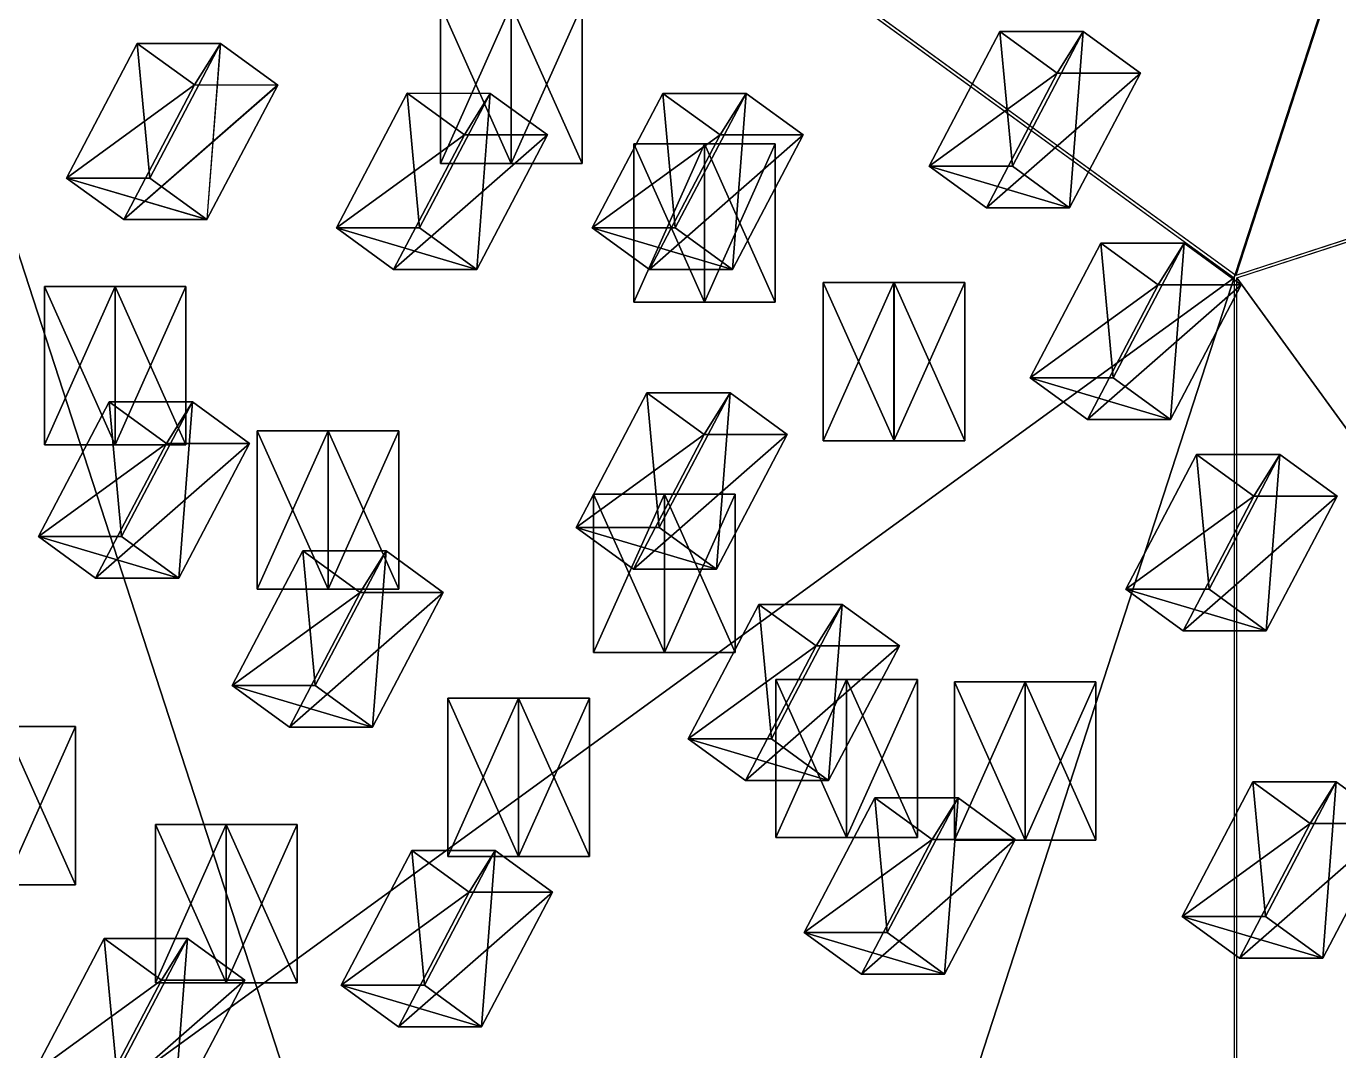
# Model space of a CAD drawing. Header units: metres. Extents: x -324 to 324, y -310 to 311.
# Drawn here: x -238.3 to -155.4, y 68.7 to 133.5 of the extents above; entities that cross this region are included whole.
import ezdxf

# ---------------------------------------------------------------- set-up
doc = ezdxf.new("R2010")
doc.units = ezdxf.units.M

msp = doc.modelspace()

# ---------------------------------------------------------------- linework, layer by layer
for p, q in [((-261.97635, 190.21114, -1061.9042), (-161.96652, 117.55693, -1261.8993)), ((-161.85391, 117.712, -1261.8992), (-261.85693, 190.37546, -1061.904)), ((61.75283, 190.36641, -1261.8993), (-161.85391, 117.712, -1261.8992)), ((-161.80339, 117.5571, -1262), (61.803425, 190.21133, -1262)), ((-161.96652, 117.55693, -1261.8993), (-161.96637, -117.55719, -1261.8992)), ((-161.8034, -117.557014, -1262), (-161.80339, 117.5571, -1262))]:
    msp.add_line(p, q)
for points in [[(-200.13194, 0.095825195, -738.10077), (-100.1399, 307.86993, -938.09595), (-261.94815, 190.31635, -1061.6997), (-261.94806, 190.31645, -1061.6996)], [(-100.05551, 307.93835, -938.3003), (-161.85391, 117.712, -1261.8992), (-261.85693, 190.37546, -1061.904), (-261.85684, 190.37556, -1061.9039)], [(-200.13194, 0.095825195, -738.10077), (-61.93538, 190.30717, -738.10077), (-100.1399, 307.86993, -938.09595), (-100.1398, 307.87003, -938.0958)], [(-100.05551, 307.93835, -938.3003), (61.75283, 190.36641, -1261.8993), (-161.85391, 117.712, -1261.8992), (-161.8538, 117.7121, -1261.899)], [(-323.78564, -0.00020891172, -938.3003), (-261.97635, 190.21114, -1061.9042), (-161.96652, 117.55693, -1261.8993), (-161.96642, 117.55703, -1261.8992)], [(-200.13194, 0.095825195, -738.10077), (-261.94815, 190.31635, -1061.6997), (-323.74664, 0.10151672, -938.0959), (-323.74655, 0.101616725, -938.09576)], [(-61.803432, -190.21129, -738), (-61.803387, 190.21132, -738), (-200, 4.172325e-05, -738), (-199.9999, 0.00014172326, -737.9999)], [(61.803394, -190.21127, -1262), (-161.80339, 117.5571, -1262), (61.803425, 190.21133, -1262), (61.803524, 190.21144, -1261.9999)], [(-207.64667, 124.77986, -1189.5549), (-212.11923, 124.77986, -1180.6108), (-212.11925, 134.77986, -1180.6108), (-212.11914, 134.77997, -1180.6107)], [(-212.11925, 134.77986, -1180.6108), (-207.64667, 134.77986, -1189.5549), (-207.64667, 124.77986, -1189.5549), (-207.64656, 124.77996, -1189.5548)], [(-207.64722, 134.77986, -1178.3745), (-212.11925, 134.77986, -1180.6108), (-212.11923, 124.77986, -1180.6108), (-212.11913, 124.77996, -1180.6107)], [(-212.11923, 124.77986, -1180.6108), (-207.64722, 124.77986, -1178.3745), (-207.64722, 134.77986, -1178.3745), (-207.64711, 134.77997, -1178.3744)], [(-207.64722, 124.77986, -1178.3745), (-203.17464, 124.77986, -1187.3186), (-203.17465, 134.77986, -1187.3186), (-203.17455, 134.77997, -1187.3185)], [(-203.17465, 134.77986, -1187.3186), (-207.64722, 134.77986, -1178.3745), (-207.64722, 124.77986, -1178.3745), (-207.64711, 124.77996, -1178.3744)], [(-203.17464, 124.77986, -1187.3186), (-207.64667, 124.77986, -1189.5549), (-207.64667, 134.77986, -1189.5549), (-207.64656, 134.77997, -1189.5548)], [(-207.64667, 134.77986, -1189.5549), (-203.17465, 134.77986, -1187.3186), (-203.17464, 124.77986, -1187.3186), (-203.17453, 124.77996, -1187.3185)], [(-176.76607, 133.11476, -837.64795), (-181.2381, 124.60818, -834.88403), (-175.98045, 124.60794, -826.37775), (-175.98035, 124.60804, -826.3776)], [(-181.2381, 124.60818, -834.88403), (-176.76607, 133.11476, -837.64795), (-173.14812, 130.48618, -839.8842), (-173.14801, 130.48628, -839.8841)], [(-175.98045, 124.60794, -826.37775), (-171.50842, 133.11453, -829.1416), (-176.76607, 133.11476, -837.64795), (-176.76596, 133.11487, -837.6478)], [(-173.14812, 130.48618, -839.8842), (-176.76607, 133.11476, -837.64795), (-171.50842, 133.11453, -829.1416), (-171.50832, 133.11464, -829.1415)], [(-171.50842, 133.11453, -829.1416), (-175.98045, 124.60794, -826.37775), (-172.3625, 121.97935, -828.614), (-172.3624, 121.97945, -828.6139)], [(-171.50842, 133.11453, -829.1416), (-167.89047, 130.48593, -831.3779), (-173.14812, 130.48618, -839.8842), (-173.14801, 130.48628, -839.8841)], [(-172.3625, 121.97935, -828.614), (-167.89047, 130.48593, -831.3779), (-171.50842, 133.11453, -829.1416), (-171.50832, 133.11464, -829.1415)], [(-231.28427, 132.3725, -924.97705), (-235.7563, 123.86591, -922.21313), (-230.49866, 123.86568, -913.70685), (-230.49855, 123.865776, -913.7067)], [(-235.7563, 123.86591, -922.21313), (-231.28427, 132.3725, -924.97705), (-227.66632, 129.74391, -927.2133), (-227.66621, 129.74402, -927.2132)], [(-230.49866, 123.86568, -913.70685), (-226.02663, 132.37227, -916.4707), (-231.28427, 132.3725, -924.97705), (-231.28416, 132.3726, -924.9769)], [(-227.66632, 129.74391, -927.2133), (-231.28427, 132.3725, -924.97705), (-226.02663, 132.37227, -916.4707), (-226.02652, 132.37238, -916.4706)], [(-226.02663, 132.37227, -916.4707), (-230.49866, 123.86568, -913.70685), (-226.8807, 121.23708, -915.9431), (-226.8806, 121.23718, -915.943)], [(-226.02663, 132.37227, -916.4707), (-222.40868, 129.74367, -918.70703), (-227.66632, 129.74391, -927.2133), (-227.66621, 129.74402, -927.2132)], [(-226.8807, 121.23708, -915.9431), (-222.40868, 129.74367, -918.70703), (-226.02663, 132.37227, -916.4707), (-226.02652, 132.37238, -916.4706)], [(-173.14812, 130.48618, -839.8842), (-177.62015, 121.97959, -837.12036), (-181.2381, 124.60818, -834.88403), (-181.23799, 124.60828, -834.8839)], [(-177.62015, 121.97959, -837.12036), (-173.14812, 130.48618, -839.8842), (-167.89047, 130.48593, -831.3779), (-167.89037, 130.48604, -831.3778)], [(-167.89047, 130.48593, -831.3779), (-172.3625, 121.97935, -828.614), (-177.62015, 121.97959, -837.12036), (-177.62004, 121.97969, -837.12024)], [(-227.66632, 129.74391, -927.2133), (-232.13835, 121.23733, -924.44946), (-235.7563, 123.86591, -922.21313), (-235.7562, 123.86601, -922.213)], [(-232.13835, 121.23733, -924.44946), (-227.66632, 129.74391, -927.2133), (-222.40868, 129.74367, -918.70703), (-222.40857, 129.74377, -918.7069)], [(-222.40868, 129.74367, -918.70703), (-226.8807, 121.23708, -915.9431), (-232.13835, 121.23733, -924.44946), (-232.13824, 121.23743, -924.44934)], [(-214.23238, 129.21739, -893.6813), (-218.7044, 120.71081, -890.91736), (-213.44676, 120.71057, -882.4111), (-213.44666, 120.71067, -882.41095)], [(-218.7044, 120.71081, -890.91736), (-214.23238, 129.21739, -893.6813), (-210.61443, 126.588806, -895.91754), (-210.61432, 126.588905, -895.9174)], [(-213.44676, 120.71057, -882.4111), (-208.97473, 129.21716, -885.1749), (-214.23238, 129.21739, -893.6813), (-214.23227, 129.2175, -893.68115)], [(-210.61443, 126.588806, -895.91754), (-214.23238, 129.21739, -893.6813), (-208.97473, 129.21716, -885.1749), (-208.97462, 129.21727, -885.1748)], [(-208.97473, 129.21716, -885.1749), (-213.44676, 120.71057, -882.4111), (-209.82881, 118.08198, -884.64734), (-209.8287, 118.08208, -884.6472)], [(-208.97473, 129.21716, -885.1749), (-205.35678, 126.58857, -887.41125), (-210.61443, 126.588806, -895.91754), (-210.61432, 126.588905, -895.9174)], [(-209.82881, 118.08198, -884.64734), (-205.35678, 126.58857, -887.41125), (-208.97473, 129.21716, -885.1749), (-208.97462, 129.21727, -885.1748)], [(-198.06747, 129.21664, -867.5282), (-202.5395, 120.71006, -864.7643), (-197.28186, 120.70982, -856.258), (-197.28175, 120.70992, -856.2579)], [(-202.5395, 120.71006, -864.7643), (-198.06747, 129.21664, -867.5282), (-194.44952, 126.58806, -869.76447), (-194.44942, 126.58816, -869.76434)], [(-197.28186, 120.70982, -856.258), (-192.80983, 129.21642, -859.02185), (-198.06747, 129.21664, -867.5282), (-198.06737, 129.21675, -867.5281)], [(-194.44952, 126.58806, -869.76447), (-198.06747, 129.21664, -867.5282), (-192.80983, 129.21642, -859.02185), (-192.80972, 129.21652, -859.0217)], [(-192.80983, 129.21642, -859.02185), (-197.28186, 120.70982, -856.258), (-193.66391, 118.08123, -858.49426), (-193.6638, 118.08133, -858.49414)], [(-192.80983, 129.21642, -859.02185), (-189.19188, 126.58782, -861.2582), (-194.44952, 126.58806, -869.76447), (-194.44942, 126.58816, -869.76434)], [(-193.66391, 118.08123, -858.49426), (-189.19188, 126.58782, -861.2582), (-192.80983, 129.21642, -859.02185), (-192.80972, 129.21652, -859.0217)], [(-210.61443, 126.588806, -895.91754), (-215.08646, 118.08222, -893.1537), (-218.7044, 120.71081, -890.91736), (-218.7043, 120.71091, -890.91724)], [(-215.08646, 118.08222, -893.1537), (-210.61443, 126.588806, -895.91754), (-205.35678, 126.58857, -887.41125), (-205.35667, 126.58867, -887.41113)], [(-205.35678, 126.58857, -887.41125), (-209.82881, 118.08198, -884.64734), (-215.08646, 118.08222, -893.1537), (-215.08635, 118.08232, -893.15356)], [(-194.44952, 126.58806, -869.76447), (-198.92155, 118.081474, -867.0006), (-202.5395, 120.71006, -864.7643), (-202.5394, 120.71016, -864.76416)], [(-198.92155, 118.081474, -867.0006), (-194.44952, 126.58806, -869.76447), (-189.19188, 126.58782, -861.2582), (-189.19177, 126.58792, -861.25806)], [(-189.19188, 126.58782, -861.2582), (-193.66391, 118.08123, -858.49426), (-198.92155, 118.081474, -867.0006), (-198.92145, 118.08157, -867.0005)], [(-195.43878, 116.024864, -1213.9678), (-199.91135, 116.024864, -1205.0237), (-199.91136, 126.024864, -1205.0237), (-199.91125, 126.02496, -1205.0236)], [(-195.43878, 126.024864, -1213.9678), (-199.91136, 126.024864, -1205.0237), (-195.43933, 126.024864, -1202.7874), (-195.43922, 126.02496, -1202.7872)], [(-199.91136, 126.024864, -1205.0237), (-195.43878, 126.024864, -1213.9678), (-195.43878, 116.024864, -1213.9678), (-195.43867, 116.02496, -1213.9677)], [(-195.43933, 126.024864, -1202.7874), (-199.91136, 126.024864, -1205.0237), (-199.91135, 116.024864, -1205.0237), (-199.91124, 116.02496, -1205.0236)], [(-199.91135, 116.024864, -1205.0237), (-195.43933, 116.024864, -1202.7874), (-195.43933, 126.024864, -1202.7874), (-195.43922, 126.02496, -1202.7872)], [(-195.43933, 116.024864, -1202.7874), (-190.96675, 116.024864, -1211.7314), (-190.96677, 126.024864, -1211.7314), (-190.96666, 126.02496, -1211.7313)], [(-195.43933, 126.024864, -1202.7874), (-190.96677, 126.024864, -1211.7314), (-195.43878, 126.024864, -1213.9678), (-195.43867, 126.02496, -1213.9677)], [(-190.96677, 126.024864, -1211.7314), (-195.43933, 126.024864, -1202.7874), (-195.43933, 116.024864, -1202.7874), (-195.43922, 116.02496, -1202.7872)], [(-190.96675, 116.024864, -1211.7314), (-195.43878, 116.024864, -1213.9678), (-195.43878, 126.024864, -1213.9678), (-195.43867, 126.02496, -1213.9677)], [(-195.43878, 126.024864, -1213.9678), (-190.96677, 126.024864, -1211.7314), (-190.96675, 116.024864, -1211.7314), (-190.96664, 116.02496, -1211.7313)], [(-203.17464, 124.77986, -1187.3186), (-207.64722, 124.77986, -1178.3745), (-212.11923, 124.77986, -1180.6108), (-212.11913, 124.77996, -1180.6107)], [(-212.11923, 124.77986, -1180.6108), (-207.64667, 124.77986, -1189.5549), (-203.17464, 124.77986, -1187.3186), (-203.17453, 124.77996, -1187.3185)], [(-172.3625, 121.97935, -828.614), (-175.98045, 124.60794, -826.37775), (-181.2381, 124.60818, -834.88403), (-181.23799, 124.60828, -834.8839)], [(-181.2381, 124.60818, -834.88403), (-177.62015, 121.97959, -837.12036), (-172.3625, 121.97935, -828.614), (-172.3624, 121.97945, -828.6139)], [(-226.8807, 121.23708, -915.9431), (-230.49866, 123.86568, -913.70685), (-235.7563, 123.86591, -922.21313), (-235.7562, 123.86601, -922.213)], [(-235.7563, 123.86591, -922.21313), (-232.13835, 121.23733, -924.44946), (-226.8807, 121.23708, -915.9431), (-226.8806, 121.23718, -915.943)], [(-209.82881, 118.08198, -884.64734), (-213.44676, 120.71057, -882.4111), (-218.7044, 120.71081, -890.91736), (-218.7043, 120.71091, -890.91724)], [(-218.7044, 120.71081, -890.91736), (-215.08646, 118.08222, -893.1537), (-209.82881, 118.08198, -884.64734), (-209.8287, 118.08208, -884.6472)], [(-193.66391, 118.08123, -858.49426), (-197.28186, 120.70982, -856.258), (-202.5395, 120.71006, -864.7643), (-202.5394, 120.71016, -864.76416)], [(-202.5395, 120.71006, -864.7643), (-198.92155, 118.081474, -867.0006), (-193.66391, 118.08123, -858.49426), (-193.6638, 118.08133, -858.49414)], [(-170.38744, 119.75243, -811.6219), (-174.85947, 111.24584, -808.858), (-169.60182, 111.245605, -800.3517), (-169.60172, 111.245705, -800.35156)], [(-174.85947, 111.24584, -808.858), (-170.38744, 119.75243, -811.6219), (-166.76949, 117.12384, -813.85815), (-166.76938, 117.12394, -813.85803)], [(-169.60182, 111.245605, -800.3517), (-165.12979, 119.75219, -803.11554), (-170.38744, 119.75243, -811.6219), (-170.38733, 119.75253, -811.62177)], [(-166.76949, 117.12384, -813.85815), (-170.38744, 119.75243, -811.6219), (-165.12979, 119.75219, -803.11554), (-165.12968, 119.75229, -803.1154)], [(-165.12979, 119.75219, -803.11554), (-169.60182, 111.245605, -800.3517), (-165.98387, 108.61701, -802.58795), (-165.98376, 108.61711, -802.5878)], [(-165.12979, 119.75219, -803.11554), (-161.51184, 117.123604, -805.35187), (-166.76949, 117.12384, -813.85815), (-166.76938, 117.12394, -813.85803)], [(-165.98387, 108.61701, -802.58795), (-161.51184, 117.123604, -805.35187), (-165.12979, 119.75219, -803.11554), (-165.12968, 119.75229, -803.1154)], [(-323.78564, -0.00020891172, -938.3003), (-161.96652, 117.55693, -1261.8993), (-161.96637, -117.55719, -1261.8992), (-161.96626, -117.55709, -1261.899)], [(-232.68433, 107.01235, -1139.4857), (-237.15689, 107.01235, -1130.5416), (-237.1569, 117.01235, -1130.5416), (-237.1568, 117.01245, -1130.5415)], [(-232.68433, 117.01235, -1139.4857), (-237.1569, 117.01235, -1130.5416), (-232.68488, 117.01235, -1128.3053), (-232.68477, 117.01245, -1128.3052)], [(-237.1569, 117.01235, -1130.5416), (-232.68433, 117.01235, -1139.4857), (-232.68433, 107.01235, -1139.4857), (-232.68422, 107.01245, -1139.4856)], [(-232.68488, 117.01235, -1128.3053), (-237.1569, 117.01235, -1130.5416), (-237.15689, 107.01235, -1130.5416), (-237.15678, 107.01245, -1130.5415)], [(-237.15689, 107.01235, -1130.5416), (-232.68488, 107.01235, -1128.3053), (-232.68488, 117.01235, -1128.3053), (-232.68477, 117.01245, -1128.3052)], [(-232.68488, 107.01235, -1128.3053), (-228.2123, 107.01235, -1137.2494), (-228.21231, 117.01235, -1137.2494), (-228.2122, 117.01245, -1137.2493)], [(-232.68488, 117.01235, -1128.3053), (-228.21231, 117.01235, -1137.2494), (-232.68433, 117.01235, -1139.4857), (-232.68422, 117.01245, -1139.4856)], [(-228.21231, 117.01235, -1137.2494), (-232.68488, 117.01235, -1128.3053), (-232.68488, 107.01235, -1128.3053), (-232.68477, 107.01245, -1128.3052)], [(-228.2123, 107.01235, -1137.2494), (-232.68433, 107.01235, -1139.4857), (-232.68433, 117.01235, -1139.4857), (-232.68422, 117.01245, -1139.4856)], [(-232.68433, 117.01235, -1139.4857), (-228.21231, 117.01235, -1137.2494), (-228.2123, 107.01235, -1137.2494), (-228.21219, 107.01245, -1137.2493)], [(-183.46121, 107.269875, -1237.9199), (-187.93378, 107.269875, -1228.9758), (-187.93379, 117.269875, -1228.9758), (-187.93369, 117.26997, -1228.9757)], [(-183.46121, 117.269875, -1237.9199), (-187.93379, 117.269875, -1228.9758), (-183.46176, 117.269875, -1226.7395), (-183.46165, 117.26997, -1226.7394)], [(-187.93379, 117.269875, -1228.9758), (-183.46121, 117.269875, -1237.9199), (-183.46121, 107.269875, -1237.9199), (-183.4611, 107.26997, -1237.9198)], [(-183.46176, 117.269875, -1226.7395), (-187.93379, 117.269875, -1228.9758), (-187.93378, 107.269875, -1228.9758), (-187.93367, 107.26997, -1228.9757)], [(-187.93378, 107.269875, -1228.9758), (-183.46176, 107.269875, -1226.7395), (-183.46176, 117.269875, -1226.7395), (-183.46165, 117.26997, -1226.7394)], [(-183.46176, 107.269875, -1226.7395), (-178.98918, 107.269875, -1235.6836), (-178.9892, 117.269875, -1235.6836), (-178.98909, 117.26997, -1235.6835)], [(-183.46176, 117.269875, -1226.7395), (-178.9892, 117.269875, -1235.6836), (-183.46121, 117.269875, -1237.9199), (-183.4611, 117.26997, -1237.9198)], [(-178.9892, 117.269875, -1235.6836), (-183.46176, 117.269875, -1226.7395), (-183.46176, 107.269875, -1226.7395), (-183.46165, 107.26997, -1226.7394)], [(-178.98918, 107.269875, -1235.6836), (-183.46121, 107.269875, -1237.9199), (-183.46121, 117.269875, -1237.9199), (-183.4611, 117.26997, -1237.9198)], [(-183.46121, 117.269875, -1237.9199), (-178.9892, 117.269875, -1235.6836), (-178.98918, 107.269875, -1235.6836), (-178.98907, 107.26997, -1235.6835)], [(-166.76949, 117.12384, -813.85815), (-171.24152, 108.617256, -811.0943), (-174.85947, 111.24584, -808.858), (-174.85936, 111.24594, -808.85785)], [(-171.24152, 108.617256, -811.0943), (-166.76949, 117.12384, -813.85815), (-161.51184, 117.123604, -805.35187), (-161.51173, 117.1237, -805.35175)], [(-161.51184, 117.123604, -805.35187), (-165.98387, 108.61701, -802.58795), (-171.24152, 108.617256, -811.0943), (-171.24141, 108.617355, -811.0942)], [(61.803394, -190.21127, -1262), (-161.8034, -117.557014, -1262), (-161.80339, 117.5571, -1262), (-161.80328, 117.5572, -1261.9999)], [(-190.96675, 116.024864, -1211.7314), (-195.43933, 116.024864, -1202.7874), (-199.91135, 116.024864, -1205.0237), (-199.91124, 116.02496, -1205.0236)], [(-199.91135, 116.024864, -1205.0237), (-195.43878, 116.024864, -1213.9678), (-190.96675, 116.024864, -1211.7314), (-190.96664, 116.02496, -1211.7313)], [(-165.98387, 108.61701, -802.58795), (-169.60182, 111.245605, -800.3517), (-174.85947, 111.24584, -808.858), (-174.85936, 111.24594, -808.85785)], [(-174.85947, 111.24584, -808.858), (-171.24152, 108.617256, -811.0943), (-165.98387, 108.61701, -802.58795), (-165.98376, 108.61711, -802.5878)], [(-233.0645, 109.72283, -901.23413), (-237.53653, 101.21624, -898.4702), (-232.27888, 101.216, -889.9639), (-232.27878, 101.2161, -889.9638)], [(-237.53653, 101.21624, -898.4702), (-233.0645, 109.72283, -901.23413), (-229.44655, 107.09424, -903.4704), (-229.44644, 107.09434, -903.4703)], [(-232.27888, 101.216, -889.9639), (-227.80685, 109.72259, -892.7278), (-233.0645, 109.72283, -901.23413), (-233.06439, 109.72293, -901.234)], [(-229.44655, 107.09424, -903.4704), (-233.0645, 109.72283, -901.23413), (-227.80685, 109.72259, -892.7278), (-227.80675, 109.72269, -892.72766)], [(-227.80685, 109.72259, -892.7278), (-232.27888, 101.216, -889.9639), (-228.66093, 98.58741, -892.2002), (-228.66083, 98.58751, -892.2001)], [(-227.80685, 109.72259, -892.7278), (-224.1889, 107.094, -894.9641), (-229.44655, 107.09424, -903.4704), (-229.44644, 107.09434, -903.4703)], [(-228.66093, 98.58741, -892.2002), (-224.1889, 107.094, -894.9641), (-227.80685, 109.72259, -892.7278), (-227.80675, 109.72269, -892.72766)], [(-199.08147, 110.290794, -846.9227), (-203.5535, 101.7842, -844.1588), (-198.29585, 101.783966, -835.6525), (-198.29575, 101.784065, -835.6524)], [(-203.5535, 101.7842, -844.1588), (-199.08147, 110.290794, -846.9227), (-195.46352, 107.6622, -849.159), (-195.46341, 107.6623, -849.1589)], [(-198.29585, 101.783966, -835.6525), (-193.82382, 110.29055, -838.4164), (-199.08147, 110.290794, -846.9227), (-199.08136, 110.29089, -846.9226)], [(-195.46352, 107.6622, -849.159), (-199.08147, 110.290794, -846.9227), (-193.82382, 110.29055, -838.4164), (-193.82372, 110.29065, -838.41626)], [(-193.82382, 110.29055, -838.4164), (-198.29585, 101.783966, -835.6525), (-194.6779, 99.15537, -837.8888), (-194.6778, 99.15547, -837.8887)], [(-193.82382, 110.29055, -838.4164), (-190.20587, 107.661964, -840.6527), (-195.46352, 107.6622, -849.159), (-195.46341, 107.6623, -849.1589)], [(-194.6779, 99.15537, -837.8888), (-190.20587, 107.661964, -840.6527), (-193.82382, 110.29055, -838.4164), (-193.82372, 110.29065, -838.41626)], [(-219.23264, 97.896866, -1166.3857), (-223.7052, 97.896866, -1157.4417), (-223.70522, 107.896866, -1157.4417), (-223.70511, 107.896965, -1157.4415)], [(-219.23264, 107.896866, -1166.3857), (-223.70522, 107.896866, -1157.4417), (-219.23318, 107.896866, -1155.2053), (-219.23308, 107.896965, -1155.2052)], [(-223.70522, 107.896866, -1157.4417), (-219.23264, 107.896866, -1166.3857), (-219.23264, 97.896866, -1166.3857), (-219.23253, 97.896965, -1166.3856)], [(-219.23318, 107.896866, -1155.2053), (-223.70522, 107.896866, -1157.4417), (-223.7052, 97.896866, -1157.4417), (-223.7051, 97.896965, -1157.4415)], [(-223.7052, 97.896866, -1157.4417), (-219.23318, 97.896866, -1155.2053), (-219.23318, 107.896866, -1155.2053), (-219.23308, 107.896965, -1155.2052)], [(-219.23318, 97.896866, -1155.2053), (-214.7606, 97.896866, -1164.1494), (-214.76062, 107.896866, -1164.1494), (-214.76051, 107.896965, -1164.1493)], [(-219.23318, 107.896866, -1155.2053), (-214.76062, 107.896866, -1164.1494), (-219.23264, 107.896866, -1166.3857), (-219.23253, 107.896965, -1166.3856)], [(-214.76062, 107.896866, -1164.1494), (-219.23318, 107.896866, -1155.2053), (-219.23318, 97.896866, -1155.2053), (-219.23308, 97.896965, -1155.2052)], [(-214.7606, 97.896866, -1164.1494), (-219.23264, 97.896866, -1166.3857), (-219.23264, 107.896866, -1166.3857), (-219.23253, 107.896965, -1166.3856)], [(-219.23264, 107.896866, -1166.3857), (-214.76062, 107.896866, -1164.1494), (-214.7606, 97.896866, -1164.1494), (-214.7605, 97.896965, -1164.1493)], [(-229.44655, 107.09424, -903.4704), (-233.91858, 98.587654, -900.70654), (-237.53653, 101.21624, -898.4702), (-237.53642, 101.21634, -898.4701)], [(-228.2123, 107.01235, -1137.2494), (-232.68488, 107.01235, -1128.3053), (-237.15689, 107.01235, -1130.5416), (-237.15678, 107.01245, -1130.5415)], [(-237.15689, 107.01235, -1130.5416), (-232.68433, 107.01235, -1139.4857), (-228.2123, 107.01235, -1137.2494), (-228.21219, 107.01245, -1137.2493)], [(-233.91858, 98.587654, -900.70654), (-229.44655, 107.09424, -903.4704), (-224.1889, 107.094, -894.9641), (-224.1888, 107.0941, -894.964)], [(-224.1889, 107.094, -894.9641), (-228.66093, 98.58741, -892.2002), (-233.91858, 98.587654, -900.70654), (-233.91847, 98.58775, -900.7064)], [(-195.46352, 107.6622, -849.159), (-199.93555, 99.15562, -846.39514), (-203.5535, 101.7842, -844.1588), (-203.55339, 101.7843, -844.1587)], [(-199.93555, 99.15562, -846.39514), (-195.46352, 107.6622, -849.159), (-190.20587, 107.661964, -840.6527), (-190.20576, 107.66206, -840.6526)], [(-190.20587, 107.661964, -840.6527), (-194.6779, 99.15537, -837.8888), (-199.93555, 99.15562, -846.39514), (-199.93544, 99.155716, -846.395)], [(-178.98918, 107.269875, -1235.6836), (-183.46176, 107.269875, -1226.7395), (-187.93378, 107.269875, -1228.9758), (-187.93367, 107.26997, -1228.9757)], [(-187.93378, 107.269875, -1228.9758), (-183.46121, 107.269875, -1237.9199), (-178.98918, 107.269875, -1235.6836), (-178.98907, 107.26997, -1235.6835)], [(-164.33374, 106.39011, -786.1216), (-168.80577, 97.883514, -783.35767), (-163.54813, 97.88328, -774.8514), (-163.54802, 97.88338, -774.85126)], [(-168.80577, 97.883514, -783.35767), (-164.33374, 106.39011, -786.1216), (-160.71579, 103.76151, -788.35785), (-160.71568, 103.76161, -788.3577)], [(-163.54813, 97.88328, -774.8514), (-159.0761, 106.38986, -777.61523), (-164.33374, 106.39011, -786.1216), (-164.33363, 106.390205, -786.12146)], [(-160.71579, 103.76151, -788.35785), (-164.33374, 106.39011, -786.1216), (-159.0761, 106.38986, -777.61523), (-159.07599, 106.38996, -777.6151)], [(-159.0761, 106.38986, -777.61523), (-163.54813, 97.88328, -774.8514), (-159.93018, 95.254684, -777.08765), (-159.93007, 95.25478, -777.0875)], [(-159.0761, 106.38986, -777.61523), (-155.45815, 103.76128, -779.85156), (-160.71579, 103.76151, -788.35785), (-160.71568, 103.76161, -788.3577)], [(-159.93018, 95.254684, -777.08765), (-155.45815, 103.76128, -779.85156), (-159.0761, 106.38986, -777.61523), (-159.07599, 106.38996, -777.6151)], [(-197.97247, 93.87987, -1208.9009), (-202.44504, 93.87987, -1199.9568), (-202.44505, 103.87987, -1199.9568), (-202.44495, 103.87997, -1199.9567)], [(-197.97247, 103.87987, -1208.9009), (-202.44505, 103.87987, -1199.9568), (-197.97302, 103.87987, -1197.7205), (-197.97292, 103.87997, -1197.7203)], [(-202.44505, 103.87987, -1199.9568), (-197.97247, 103.87987, -1208.9009), (-197.97247, 93.87987, -1208.9009), (-197.97237, 93.87997, -1208.9008)], [(-197.97302, 103.87987, -1197.7205), (-202.44505, 103.87987, -1199.9568), (-202.44504, 93.87987, -1199.9568), (-202.44493, 93.87997, -1199.9567)], [(-202.44504, 93.87987, -1199.9568), (-197.97302, 93.87987, -1197.7205), (-197.97302, 103.87987, -1197.7205), (-197.97292, 103.87997, -1197.7203)], [(-197.97302, 93.87987, -1197.7205), (-193.50044, 93.87987, -1206.6646), (-193.50046, 103.87987, -1206.6646), (-193.50035, 103.87997, -1206.6644)], [(-197.97302, 103.87987, -1197.7205), (-193.50046, 103.87987, -1206.6646), (-197.97247, 103.87987, -1208.9009), (-197.97237, 103.87997, -1208.9008)], [(-193.50046, 103.87987, -1206.6646), (-197.97302, 103.87987, -1197.7205), (-197.97302, 93.87987, -1197.7205), (-197.97292, 93.87997, -1197.7203)], [(-193.50044, 93.87987, -1206.6646), (-197.97247, 93.87987, -1208.9009), (-197.97247, 103.87987, -1208.9009), (-197.97237, 103.87997, -1208.9008)], [(-197.97247, 103.87987, -1208.9009), (-193.50046, 103.87987, -1206.6646), (-193.50044, 93.87987, -1206.6646), (-193.50034, 93.87997, -1206.6644)], [(-160.71579, 103.76151, -788.35785), (-165.18782, 95.25493, -785.594), (-168.80577, 97.883514, -783.35767), (-168.80566, 97.88361, -783.35754)], [(-165.18782, 95.25493, -785.594), (-160.71579, 103.76151, -788.35785), (-155.45815, 103.76128, -779.85156), (-155.45804, 103.761375, -779.85144)], [(-155.45815, 103.76128, -779.85156), (-159.93018, 95.254684, -777.08765), (-165.18782, 95.25493, -785.594), (-165.18771, 95.25503, -785.5939)], [(-228.66093, 98.58741, -892.2002), (-232.27888, 101.216, -889.9639), (-237.53653, 101.21624, -898.4702), (-237.53642, 101.21634, -898.4701)], [(-237.53653, 101.21624, -898.4702), (-233.91858, 98.587654, -900.70654), (-228.66093, 98.58741, -892.2002), (-228.66083, 98.58751, -892.2001)], [(-194.6779, 99.15537, -837.8888), (-198.29585, 101.783966, -835.6525), (-203.5535, 101.7842, -844.1588), (-203.55339, 101.7843, -844.1587)], [(-203.5535, 101.7842, -844.1588), (-199.93555, 99.15562, -846.39514), (-194.6779, 99.15537, -837.8888), (-194.6778, 99.15547, -837.8887)], [(-220.82233, 100.30311, -870.35614), (-225.29436, 91.79652, -867.5922), (-220.03671, 91.79628, -859.08594), (-220.0366, 91.79638, -859.0858)], [(-225.29436, 91.79652, -867.5922), (-220.82233, 100.30311, -870.35614), (-217.20438, 97.674515, -872.5924), (-217.20427, 97.674614, -872.5923)], [(-220.03671, 91.79628, -859.08594), (-215.56468, 100.302864, -861.8498), (-220.82233, 100.30311, -870.35614), (-220.82222, 100.30321, -870.356)], [(-217.20438, 97.674515, -872.5924), (-220.82233, 100.30311, -870.35614), (-215.56468, 100.302864, -861.8498), (-215.56458, 100.30296, -861.8497)], [(-215.56468, 100.302864, -861.8498), (-220.03671, 91.79628, -859.08594), (-216.41876, 89.16769, -861.3222), (-216.41866, 89.167786, -861.3221)], [(-215.56468, 100.302864, -861.8498), (-211.94673, 97.67428, -864.0861), (-217.20438, 97.674515, -872.5924), (-217.20427, 97.674614, -872.5923)], [(-216.41876, 89.16769, -861.3222), (-211.94673, 97.67428, -864.0861), (-215.56468, 100.302864, -861.8498), (-215.56458, 100.30296, -861.8497)], [(-214.7606, 97.896866, -1164.1494), (-219.23318, 97.896866, -1155.2053), (-223.7052, 97.896866, -1157.4417), (-223.7051, 97.896965, -1157.4415)], [(-223.7052, 97.896866, -1157.4417), (-219.23264, 97.896866, -1166.3857), (-214.7606, 97.896866, -1164.1494), (-214.7605, 97.896965, -1164.1493)], [(-159.93018, 95.254684, -777.08765), (-163.54813, 97.88328, -774.8514), (-168.80577, 97.883514, -783.35767), (-168.80566, 97.88361, -783.35754)], [(-168.80577, 97.883514, -783.35767), (-165.18782, 95.25493, -785.594), (-159.93018, 95.254684, -777.08765), (-159.93007, 95.25478, -777.0875)], [(-217.20438, 97.674515, -872.5924), (-221.6764, 89.16793, -869.82855), (-225.29436, 91.79652, -867.5922), (-225.29425, 91.796616, -867.5921)], [(-221.6764, 89.16793, -869.82855), (-217.20438, 97.674515, -872.5924), (-211.94673, 97.67428, -864.0861), (-211.94662, 97.67438, -864.086)], [(-211.94673, 97.67428, -864.0861), (-216.41876, 89.16769, -861.3222), (-221.6764, 89.16793, -869.82855), (-221.6763, 89.16803, -869.8284)], [(-191.99884, 96.9284, -819.7577), (-196.47087, 88.42181, -816.9938), (-191.21323, 88.42157, -808.4875), (-191.21312, 88.42167, -808.48737)], [(-196.47087, 88.42181, -816.9938), (-191.99884, 96.9284, -819.7577), (-188.38089, 94.299805, -821.99396), (-188.38078, 94.299904, -821.99384)], [(-191.21323, 88.42157, -808.4875), (-186.7412, 96.928154, -811.25134), (-191.99884, 96.9284, -819.7577), (-191.99873, 96.9285, -819.75757)], [(-188.38089, 94.299805, -821.99396), (-191.99884, 96.9284, -819.7577), (-186.7412, 96.928154, -811.25134), (-186.74109, 96.92825, -811.2512)], [(-186.7412, 96.928154, -811.25134), (-191.21323, 88.42157, -808.4875), (-187.59528, 85.79298, -810.72375), (-187.59517, 85.793076, -810.72363)], [(-186.7412, 96.928154, -811.25134), (-183.12325, 94.29957, -813.4877), (-188.38089, 94.299805, -821.99396), (-188.38078, 94.299904, -821.99384)], [(-187.59528, 85.79298, -810.72375), (-183.12325, 94.29957, -813.4877), (-186.7412, 96.928154, -811.25134), (-186.74109, 96.92825, -811.2512)], [(-193.50044, 93.87987, -1206.6646), (-197.97302, 93.87987, -1197.7205), (-202.44504, 93.87987, -1199.9568), (-202.44493, 93.87997, -1199.9567)], [(-202.44504, 93.87987, -1199.9568), (-197.97247, 93.87987, -1208.9009), (-193.50044, 93.87987, -1206.6646), (-193.50034, 93.87997, -1206.6644)], [(-188.38089, 94.299805, -821.99396), (-192.85292, 85.79322, -819.2301), (-196.47087, 88.42181, -816.9938), (-196.47076, 88.421906, -816.99365)], [(-192.85292, 85.79322, -819.2301), (-188.38089, 94.299805, -821.99396), (-183.12325, 94.29957, -813.4877), (-183.12314, 94.29967, -813.48755)], [(-183.12325, 94.29957, -813.4877), (-187.59528, 85.79298, -810.72375), (-192.85292, 85.79322, -819.2301), (-192.85281, 85.79332, -819.23)], [(-186.4556, 82.18938, -1231.9319), (-190.92816, 82.18938, -1222.9878), (-190.92818, 92.18938, -1222.9878), (-190.92807, 92.189476, -1222.9877)], [(-186.4556, 92.18938, -1231.9319), (-190.92818, 92.18938, -1222.9878), (-186.45615, 92.18938, -1220.7515), (-186.45604, 92.189476, -1220.7513)], [(-190.92818, 92.18938, -1222.9878), (-186.4556, 92.18938, -1231.9319), (-186.4556, 82.18938, -1231.9319), (-186.45549, 82.189476, -1231.9318)], [(-186.45615, 92.18938, -1220.7515), (-190.92818, 92.18938, -1222.9878), (-190.92816, 82.18938, -1222.9878), (-190.92805, 82.189476, -1222.9877)], [(-190.92816, 82.18938, -1222.9878), (-186.45615, 82.18938, -1220.7515), (-186.45615, 92.18938, -1220.7515), (-186.45604, 92.189476, -1220.7513)], [(-186.45615, 82.18938, -1220.7515), (-181.98357, 82.18938, -1229.6956), (-181.98358, 92.18938, -1229.6956), (-181.98347, 92.189476, -1229.6954)], [(-186.45615, 92.18938, -1220.7515), (-181.98358, 92.18938, -1229.6956), (-186.4556, 92.18938, -1231.9319), (-186.45549, 92.189476, -1231.9318)], [(-181.98358, 92.18938, -1229.6956), (-186.45615, 92.18938, -1220.7515), (-186.45615, 82.18938, -1220.7515), (-186.45604, 82.189476, -1220.7513)], [(-181.98357, 82.18938, -1229.6956), (-186.4556, 82.18938, -1231.9319), (-186.4556, 92.18938, -1231.9319), (-186.45549, 92.189476, -1231.9318)], [(-186.4556, 92.18938, -1231.9319), (-181.98358, 92.18938, -1229.6956), (-181.98357, 82.18938, -1229.6956), (-181.98346, 82.189476, -1229.6954)], [(-216.41876, 89.16769, -861.3222), (-220.03671, 91.79628, -859.08594), (-225.29436, 91.79652, -867.5922), (-225.29425, 91.796616, -867.5921)], [(-225.29436, 91.79652, -867.5922), (-221.6764, 89.16793, -869.82855), (-216.41876, 89.16769, -861.3222), (-216.41866, 89.167786, -861.3221)], [(-175.16904, 82.03488, -1254.5022), (-179.6416, 82.03488, -1245.5581), (-179.64162, 92.03488, -1245.5581), (-179.64151, 92.03498, -1245.558)], [(-175.16904, 92.03488, -1254.5022), (-179.64162, 92.03488, -1245.5581), (-175.16959, 92.03488, -1243.3218), (-175.16948, 92.03498, -1243.3217)], [(-179.64162, 92.03488, -1245.5581), (-175.16904, 92.03488, -1254.5022), (-175.16904, 82.03488, -1254.5022), (-175.16893, 82.03498, -1254.5021)], [(-175.16959, 92.03488, -1243.3218), (-179.64162, 92.03488, -1245.5581), (-179.6416, 82.03488, -1245.5581), (-179.6415, 82.03498, -1245.558)], [(-179.6416, 82.03488, -1245.5581), (-175.16959, 82.03488, -1243.3218), (-175.16959, 92.03488, -1243.3218), (-175.16948, 92.03498, -1243.3217)], [(-175.16959, 82.03488, -1243.3218), (-170.697, 82.03488, -1252.2659), (-170.69702, 92.03488, -1252.2659), (-170.69691, 92.03498, -1252.2657)], [(-175.16959, 92.03488, -1243.3218), (-170.69702, 92.03488, -1252.2659), (-175.16904, 92.03488, -1254.5022), (-175.16893, 92.03498, -1254.5021)], [(-170.69702, 92.03488, -1252.2659), (-175.16959, 92.03488, -1243.3218), (-175.16959, 82.03488, -1243.3218), (-175.16948, 82.03498, -1243.3217)], [(-170.697, 82.03488, -1252.2659), (-175.16904, 82.03488, -1254.5022), (-175.16904, 92.03488, -1254.5022), (-175.16893, 92.03498, -1254.5021)], [(-175.16904, 92.03488, -1254.5022), (-170.69702, 92.03488, -1252.2659), (-170.697, 82.03488, -1252.2659), (-170.6969, 82.03498, -1252.2657)], [(-207.18597, 81.00487, -1190.4762), (-211.65854, 81.00487, -1181.5321), (-211.65855, 91.00487, -1181.5321), (-211.65845, 91.00497, -1181.532)], [(-207.18597, 91.00487, -1190.4762), (-211.65855, 91.00487, -1181.5321), (-207.18652, 91.00487, -1179.2958), (-207.18642, 91.00497, -1179.2957)], [(-211.65855, 91.00487, -1181.5321), (-207.18597, 91.00487, -1190.4762), (-207.18597, 81.00487, -1190.4762), (-207.18587, 81.00497, -1190.4761)], [(-207.18652, 91.00487, -1179.2958), (-211.65855, 91.00487, -1181.5321), (-211.65854, 81.00487, -1181.5321), (-211.65843, 81.00497, -1181.532)], [(-211.65854, 81.00487, -1181.5321), (-207.18652, 81.00487, -1179.2958), (-207.18652, 91.00487, -1179.2958), (-207.18642, 91.00497, -1179.2957)], [(-207.18652, 81.00487, -1179.2958), (-202.71394, 81.00487, -1188.2399), (-202.71396, 91.00487, -1188.2399), (-202.71385, 91.00497, -1188.2397)], [(-207.18652, 91.00487, -1179.2958), (-202.71396, 91.00487, -1188.2399), (-207.18597, 91.00487, -1190.4762), (-207.18587, 91.00497, -1190.4761)], [(-202.71396, 91.00487, -1188.2399), (-207.18652, 91.00487, -1179.2958), (-207.18652, 81.00487, -1179.2958), (-207.18642, 81.00497, -1179.2957)], [(-202.71394, 81.00487, -1188.2399), (-207.18597, 81.00487, -1190.4762), (-207.18597, 91.00487, -1190.4762), (-207.18587, 91.00497, -1190.4761)], [(-207.18597, 91.00487, -1190.4762), (-202.71396, 91.00487, -1188.2399), (-202.71394, 81.00487, -1188.2399), (-202.71384, 81.00497, -1188.2397)], [(-239.6641, 79.202354, -1114.3485), (-235.19151, 79.202354, -1123.2926), (-235.19153, 89.202354, -1123.2926), (-235.19142, 89.20245, -1123.2925)], [(-239.6641, 89.202354, -1114.3485), (-235.19153, 89.202354, -1123.2926), (-239.66354, 89.202354, -1125.5289), (-239.66344, 89.20245, -1125.5288)], [(-235.19153, 89.202354, -1123.2926), (-239.6641, 89.202354, -1114.3485), (-239.6641, 79.202354, -1114.3485), (-239.66399, 79.20245, -1114.3484)], [(-235.19151, 79.202354, -1123.2926), (-239.66354, 79.202354, -1125.5289), (-239.66354, 89.202354, -1125.5289), (-239.66344, 89.20245, -1125.5288)], [(-239.66354, 89.202354, -1125.5289), (-235.19153, 89.202354, -1123.2926), (-235.19151, 79.202354, -1123.2926), (-235.1914, 79.20245, -1123.2925)], [(-187.59528, 85.79298, -810.72375), (-191.21323, 88.42157, -808.4875), (-196.47087, 88.42181, -816.9938), (-196.47076, 88.421906, -816.99365)], [(-196.47087, 88.42181, -816.9938), (-192.85292, 85.79322, -819.2301), (-187.59528, 85.79298, -810.72375), (-187.59517, 85.793076, -810.72363)], [(-160.77235, 85.711624, -756.0538), (-165.24438, 77.20503, -753.28986), (-159.98674, 77.204796, -744.78357), (-159.98663, 77.204895, -744.78345)], [(-165.24438, 77.20503, -753.28986), (-160.77235, 85.711624, -756.0538), (-157.1544, 83.08303, -758.29004), (-157.1543, 83.08313, -758.2899)], [(-159.98674, 77.204796, -744.78357), (-155.51471, 85.71138, -747.5474), (-160.77235, 85.711624, -756.0538), (-160.77225, 85.71172, -756.05365)], [(-157.1544, 83.08303, -758.29004), (-160.77235, 85.711624, -756.0538), (-155.51471, 85.71138, -747.5474), (-155.5146, 85.71148, -747.5473)], [(-155.51471, 85.71138, -747.5474), (-159.98674, 77.204796, -744.78357), (-156.36879, 74.5762, -747.01984), (-156.36868, 74.5763, -747.0197)], [(-155.51471, 85.71138, -747.5474), (-151.89676, 83.082794, -749.78375), (-157.1544, 83.08303, -758.29004), (-157.1543, 83.08313, -758.2899)], [(-156.36879, 74.5762, -747.01984), (-151.89676, 83.082794, -749.78375), (-155.51471, 85.71138, -747.5474), (-155.5146, 85.71148, -747.5473)], [(-184.66942, 84.70508, -793.5322), (-189.14145, 76.19849, -790.7683), (-183.8838, 76.19825, -782.262), (-183.8837, 76.19835, -782.2619)], [(-189.14145, 76.19849, -790.7683), (-184.66942, 84.70508, -793.5322), (-181.05147, 82.076485, -795.7685), (-181.05136, 82.076584, -795.7684)], [(-183.8838, 76.19825, -782.262), (-179.41177, 84.704834, -785.0259), (-184.66942, 84.70508, -793.5322), (-184.66931, 84.70518, -793.5321)], [(-181.05147, 82.076485, -795.7685), (-184.66942, 84.70508, -793.5322), (-179.41177, 84.704834, -785.0259), (-179.41167, 84.70493, -785.02576)], [(-179.41177, 84.704834, -785.0259), (-183.8838, 76.19825, -782.262), (-180.26585, 73.56966, -784.4983), (-180.26575, 73.569756, -784.49817)], [(-179.41177, 84.704834, -785.0259), (-175.79382, 82.07625, -787.2622), (-181.05147, 82.076485, -795.7685), (-181.05136, 82.076584, -795.7684)], [(-180.26585, 73.56966, -784.4983), (-175.79382, 82.07625, -787.2622), (-179.41177, 84.704834, -785.0259), (-179.41167, 84.70493, -785.02576)], [(-225.65903, 73.022354, -1153.5345), (-230.13159, 73.022354, -1144.5905), (-230.1316, 83.022354, -1144.5905), (-230.1315, 83.02245, -1144.5903)], [(-225.65903, 83.022354, -1153.5345), (-230.1316, 83.022354, -1144.5905), (-225.65958, 83.022354, -1142.3541), (-225.65947, 83.02245, -1142.354)], [(-230.1316, 83.022354, -1144.5905), (-225.65903, 83.022354, -1153.5345), (-225.65903, 73.022354, -1153.5345), (-225.65892, 73.02245, -1153.5344)], [(-225.65958, 83.022354, -1142.3541), (-230.1316, 83.022354, -1144.5905), (-230.13159, 73.022354, -1144.5905), (-230.13148, 73.02245, -1144.5903)], [(-230.13159, 73.022354, -1144.5905), (-225.65958, 73.022354, -1142.3541), (-225.65958, 83.022354, -1142.3541), (-225.65947, 83.02245, -1142.354)], [(-225.65958, 73.022354, -1142.3541), (-221.187, 73.022354, -1151.2982), (-221.18701, 83.022354, -1151.2982), (-221.1869, 83.02245, -1151.2981)], [(-225.65958, 83.022354, -1142.3541), (-221.18701, 83.022354, -1151.2982), (-225.65903, 83.022354, -1153.5345), (-225.65892, 83.02245, -1153.5344)], [(-221.18701, 83.022354, -1151.2982), (-225.65958, 83.022354, -1142.3541), (-225.65958, 73.022354, -1142.3541), (-225.65947, 73.02245, -1142.354)], [(-221.187, 73.022354, -1151.2982), (-225.65903, 73.022354, -1153.5345), (-225.65903, 83.022354, -1153.5345), (-225.65892, 83.02245, -1153.5344)], [(-225.65903, 83.022354, -1153.5345), (-221.18701, 83.022354, -1151.2982), (-221.187, 73.022354, -1151.2982), (-221.18689, 73.02245, -1151.2981)], [(-157.1544, 83.08303, -758.29004), (-161.62643, 74.57645, -755.5262), (-165.24438, 77.20503, -753.28986), (-165.24428, 77.20513, -753.28973)], [(-161.62643, 74.57645, -755.5262), (-157.1544, 83.08303, -758.29004), (-151.89676, 83.082794, -749.78375), (-151.89665, 83.08289, -749.7836)], [(-151.89676, 83.082794, -749.78375), (-156.36879, 74.5762, -747.01984), (-161.62643, 74.57645, -755.5262), (-161.62633, 74.576546, -755.52606)], [(-181.98357, 82.18938, -1229.6956), (-186.45615, 82.18938, -1220.7515), (-190.92816, 82.18938, -1222.9878), (-190.92805, 82.189476, -1222.9877)], [(-190.92816, 82.18938, -1222.9878), (-186.4556, 82.18938, -1231.9319), (-181.98357, 82.18938, -1229.6956), (-181.98346, 82.189476, -1229.6954)], [(-213.92987, 81.37688, -836.9588), (-218.4019, 72.870285, -834.1949), (-213.14426, 72.87005, -825.6886), (-213.14415, 72.87015, -825.6885)], [(-218.4019, 72.870285, -834.1949), (-213.92987, 81.37688, -836.9588), (-210.31192, 78.74828, -839.19507), (-210.31181, 78.74838, -839.19495)], [(-213.14426, 72.87005, -825.6886), (-208.67223, 81.37663, -828.45245), (-213.92987, 81.37688, -836.9588), (-213.92976, 81.376976, -836.9587)], [(-210.31192, 78.74828, -839.19507), (-213.92987, 81.37688, -836.9588), (-208.67223, 81.37663, -828.45245), (-208.67212, 81.37673, -828.45233)], [(-208.67223, 81.37663, -828.45245), (-213.14426, 72.87005, -825.6886), (-209.5263, 70.241455, -827.92487), (-209.5262, 70.241554, -827.92474)], [(-208.67223, 81.37663, -828.45245), (-205.05428, 78.74805, -830.6888), (-210.31192, 78.74828, -839.19507), (-210.31181, 78.74838, -839.19495)], [(-209.5263, 70.241455, -827.92487), (-205.05428, 78.74805, -830.6888), (-208.67223, 81.37663, -828.45245), (-208.67212, 81.37673, -828.45233)], [(-181.05147, 82.076485, -795.7685), (-185.5235, 73.5699, -793.00464), (-189.14145, 76.19849, -790.7683), (-189.14134, 76.198586, -790.7682)], [(-185.5235, 73.5699, -793.00464), (-181.05147, 82.076485, -795.7685), (-175.79382, 82.07625, -787.2622), (-175.79372, 82.07635, -787.2621)], [(-175.79382, 82.07625, -787.2622), (-180.26585, 73.56966, -784.4983), (-185.5235, 73.5699, -793.00464), (-185.52339, 73.57, -793.0045)], [(-170.697, 82.03488, -1252.2659), (-175.16959, 82.03488, -1243.3218), (-179.6416, 82.03488, -1245.5581), (-179.6415, 82.03498, -1245.558)], [(-179.6416, 82.03488, -1245.5581), (-175.16904, 82.03488, -1254.5022), (-170.697, 82.03488, -1252.2659), (-170.6969, 82.03498, -1252.2657)], [(-202.71394, 81.00487, -1188.2399), (-207.18652, 81.00487, -1179.2958), (-211.65854, 81.00487, -1181.5321), (-211.65843, 81.00497, -1181.532)], [(-211.65854, 81.00487, -1181.5321), (-207.18597, 81.00487, -1190.4762), (-202.71394, 81.00487, -1188.2399), (-202.71384, 81.00497, -1188.2397)], [(-235.19151, 79.202354, -1123.2926), (-239.6641, 79.202354, -1114.3485), (-244.13611, 79.202354, -1116.5848), (-244.136, 79.20245, -1116.5847)], [(-244.13611, 79.202354, -1116.5848), (-239.66354, 79.202354, -1125.5289), (-235.19151, 79.202354, -1123.2926), (-235.1914, 79.20245, -1123.2925)], [(-210.31192, 78.74828, -839.19507), (-214.78395, 70.2417, -836.4312), (-218.4019, 72.870285, -834.1949), (-218.4018, 72.870384, -834.19476)], [(-214.78395, 70.2417, -836.4312), (-210.31192, 78.74828, -839.19507), (-205.05428, 78.74805, -830.6888), (-205.05417, 78.748146, -830.68866)], [(-205.05428, 78.74805, -830.6888), (-209.5263, 70.241455, -827.92487), (-214.78395, 70.2417, -836.4312), (-214.78384, 70.2418, -836.4311)], [(-156.36879, 74.5762, -747.01984), (-159.98674, 77.204796, -744.78357), (-165.24438, 77.20503, -753.28986), (-165.24428, 77.20513, -753.28973)], [(-165.24438, 77.20503, -753.28986), (-161.62643, 74.57645, -755.5262), (-156.36879, 74.5762, -747.01984), (-156.36868, 74.5763, -747.0197)], [(-233.3717, 75.81389, -861.87366), (-237.84373, 67.3073, -859.10974), (-232.58609, 67.30706, -850.60345), (-232.58598, 67.30716, -850.60333)], [(-237.84373, 67.3073, -859.10974), (-233.3717, 75.81389, -861.87366), (-229.75375, 73.185295, -864.1099), (-229.75365, 73.185394, -864.1098)], [(-232.58609, 67.30706, -850.60345), (-228.11406, 75.813644, -853.3673), (-233.3717, 75.81389, -861.87366), (-233.3716, 75.81399, -861.87354)], [(-229.75375, 73.185295, -864.1099), (-233.3717, 75.81389, -861.87366), (-228.11406, 75.813644, -853.3673), (-228.11395, 75.81374, -853.3672)], [(-228.11406, 75.813644, -853.3673), (-232.58609, 67.30706, -850.60345), (-228.96814, 64.67847, -852.8397), (-228.96803, 64.678566, -852.8396)], [(-228.11406, 75.813644, -853.3673), (-224.49611, 73.18506, -855.60364), (-229.75375, 73.185295, -864.1099), (-229.75365, 73.185394, -864.1098)], [(-228.96814, 64.67847, -852.8397), (-224.49611, 73.18506, -855.60364), (-228.11406, 75.813644, -853.3673), (-228.11395, 75.81374, -853.3672)], [(-180.26585, 73.56966, -784.4983), (-183.8838, 76.19825, -782.262), (-189.14145, 76.19849, -790.7683), (-189.14134, 76.198586, -790.7682)], [(-189.14145, 76.19849, -790.7683), (-185.5235, 73.5699, -793.00464), (-180.26585, 73.56966, -784.4983), (-180.26575, 73.569756, -784.49817)], [(-229.75375, 73.185295, -864.1099), (-234.22578, 64.67871, -861.34607), (-237.84373, 67.3073, -859.10974), (-237.84363, 67.307396, -859.1096)], [(-234.22578, 64.67871, -861.34607), (-229.75375, 73.185295, -864.1099), (-224.49611, 73.18506, -855.60364), (-224.496, 73.18516, -855.6035)], [(-224.49611, 73.18506, -855.60364), (-228.96814, 64.67847, -852.8397), (-234.22578, 64.67871, -861.34607), (-234.22568, 64.67881, -861.34595)], [(-221.187, 73.022354, -1151.2982), (-225.65958, 73.022354, -1142.3541), (-230.13159, 73.022354, -1144.5905), (-230.13148, 73.02245, -1144.5903)], [(-230.13159, 73.022354, -1144.5905), (-225.65903, 73.022354, -1153.5345), (-221.187, 73.022354, -1151.2982), (-221.18689, 73.02245, -1151.2981)], [(-209.5263, 70.241455, -827.92487), (-213.14426, 72.87005, -825.6886), (-218.4019, 72.870285, -834.1949), (-218.4018, 72.870384, -834.19476)], [(-218.4019, 72.870285, -834.1949), (-214.78395, 70.2417, -836.4312), (-209.5263, 70.241455, -827.92487), (-209.5262, 70.241554, -827.92474)]]:
    msp.add_3dface(points)

doc.saveas('drawing.dxf')
